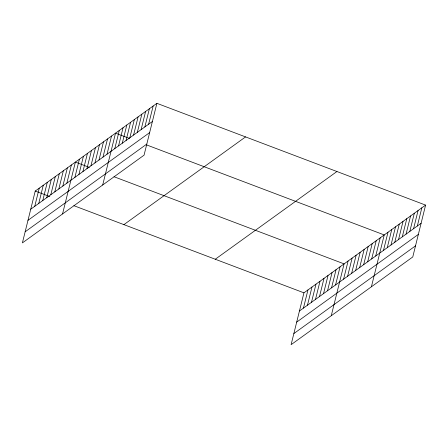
<?xml version="1.0" encoding="UTF-8"?>
<svg xmlns="http://www.w3.org/2000/svg" width="448" height="448" viewBox="0 0 448 448"><rect width="100%" height="100%" fill="white"/><g stroke="black" fill="none" stroke-linecap="round" stroke-linejoin="round"><path stroke-width="0.67" d="M156.895 103.32L35.23 191.044L22.4 242.894L144.06 155.17L156.895 103.32L425.6 205.106L412.77 256.956L291.105 344.68L303.94 292.83L425.6 205.106M34.748 206.326L39.245 188.149M38.763 203.431L43.26 185.254M42.778 200.536L47.275 182.358M46.794 197.641L51.29 179.463M50.809 194.746L55.306 176.568M54.824 191.85L59.321 173.673M58.839 188.955L63.336 170.778M62.854 186.06L67.351 167.882M66.87 183.165L71.366 164.987M62.546 213.948L75.382 162.092L89.314 167.373M74.894 177.374L79.397 159.197M78.91 174.479L83.412 156.307M82.925 171.584L87.427 153.412M86.94 168.689L91.442 150.517M90.955 165.794L95.452 147.622M94.97 162.898L99.467 144.726M98.986 160.009L103.482 141.831M103.001 157.114L107.498 138.936M107.016 154.218L111.513 136.041M102.698 184.996L115.528 133.146L129.461 138.426M114.789 148.613L119.291 130.435M118.552 145.897L123.049 127.725M122.31 143.186L126.812 125.009M126.073 140.476L130.57 122.298M129.83 137.766L134.333 119.588M133.594 135.055L138.09 116.878M137.351 132.339L141.854 114.167M141.114 129.629L145.611 111.457M144.878 126.918L149.374 108.741M148.635 124.208L153.132 106.03M303.453 308.112L307.955 289.934M307.468 305.217L311.97 287.039M311.483 302.322L315.98 284.144M315.498 299.426L319.995 281.249M319.514 296.531L324.01 278.354M323.529 293.636L328.026 275.458M327.544 290.741L332.041 272.563M331.559 287.846L336.056 269.668M335.574 284.95L340.071 266.773M331.257 315.734L344.086 263.878L114.016 176.73M343.605 279.16L348.102 260.982M347.62 276.265L352.117 258.093M351.635 273.37L356.132 255.198M355.65 270.474L360.147 252.302M359.66 267.579L364.162 249.407M363.675 264.684L368.178 246.512M367.69 261.794L372.193 243.617M371.706 258.899L376.208 240.722M375.721 256.004L380.218 237.826M371.403 286.782L384.233 234.931L146.563 144.9M383.499 250.398L387.996 232.221M387.257 247.682L391.754 229.51M391.02 244.972L395.517 226.794M394.778 242.262L399.274 224.084M398.541 239.551L403.038 221.374M402.298 236.841L406.795 218.663M406.062 234.125L410.558 215.953M409.819 231.414L414.316 213.242M413.582 228.704L418.079 210.526M417.34 225.994L421.837 207.816M30.733 209.216L152.398 121.498M27.983 220.332L149.643 132.608M25.15 231.784L146.81 144.06M123.906 224.633L245.566 136.909M215.264 259.241L336.93 171.517M299.438 311.002L421.103 223.283M296.688 322.118L418.354 234.394M293.854 333.57L415.52 245.846M35.23 191.044L49.801 196.56M73.87 205.677L303.94 292.83"/></g></svg>
